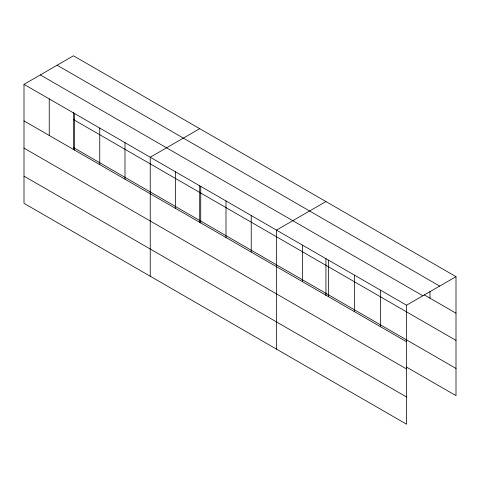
<?xml version="1.0" encoding="UTF-8"?>
<svg xmlns="http://www.w3.org/2000/svg" width="480" height="480" viewBox="0 0 480 480"><rect width="100%" height="100%" fill="white"/><g stroke="black" fill="none" stroke-linecap="round" stroke-linejoin="round"><path stroke-width="0.72" d="M406.542 368.964L406.542 305.208L24 84.348L24 203.346L406.542 424.206L406.542 368.964L24 148.104M406.512 367.08L456 395.652L456 276.654L73.458 55.794L24 84.348M199.698 128.682L150.24 157.23L150.24 276.228M325.932 201.564L276.48 230.118L276.48 349.11M406.542 305.208L456 276.654M57.138 65.22L439.68 286.08M424.278 294.888L456 313.2M40.32 74.928L422.862 295.788M73.458 119.55L456 340.41M73.458 147.582L456 368.442M24 120.894L406.542 341.754M24 176.136L406.542 396.996M429.984 291.474L429.984 298.182M380.532 290.19L380.532 326.736M354.516 275.172L354.516 311.718M328.506 260.154L328.506 296.7M325.932 258.702L325.932 295.56M302.49 245.136L302.49 281.682M251.232 215.538L251.232 252.084M225.984 200.964L225.984 237.51M200.736 186.384L200.736 222.936M199.698 185.814L199.698 222.672M175.488 171.81L175.488 208.356M124.992 142.656L124.992 179.202M99.744 128.076L99.744 164.628M74.496 113.502L74.496 150.048M73.458 112.2L73.458 149.79M49.248 98.928L49.248 135.474"/></g></svg>
